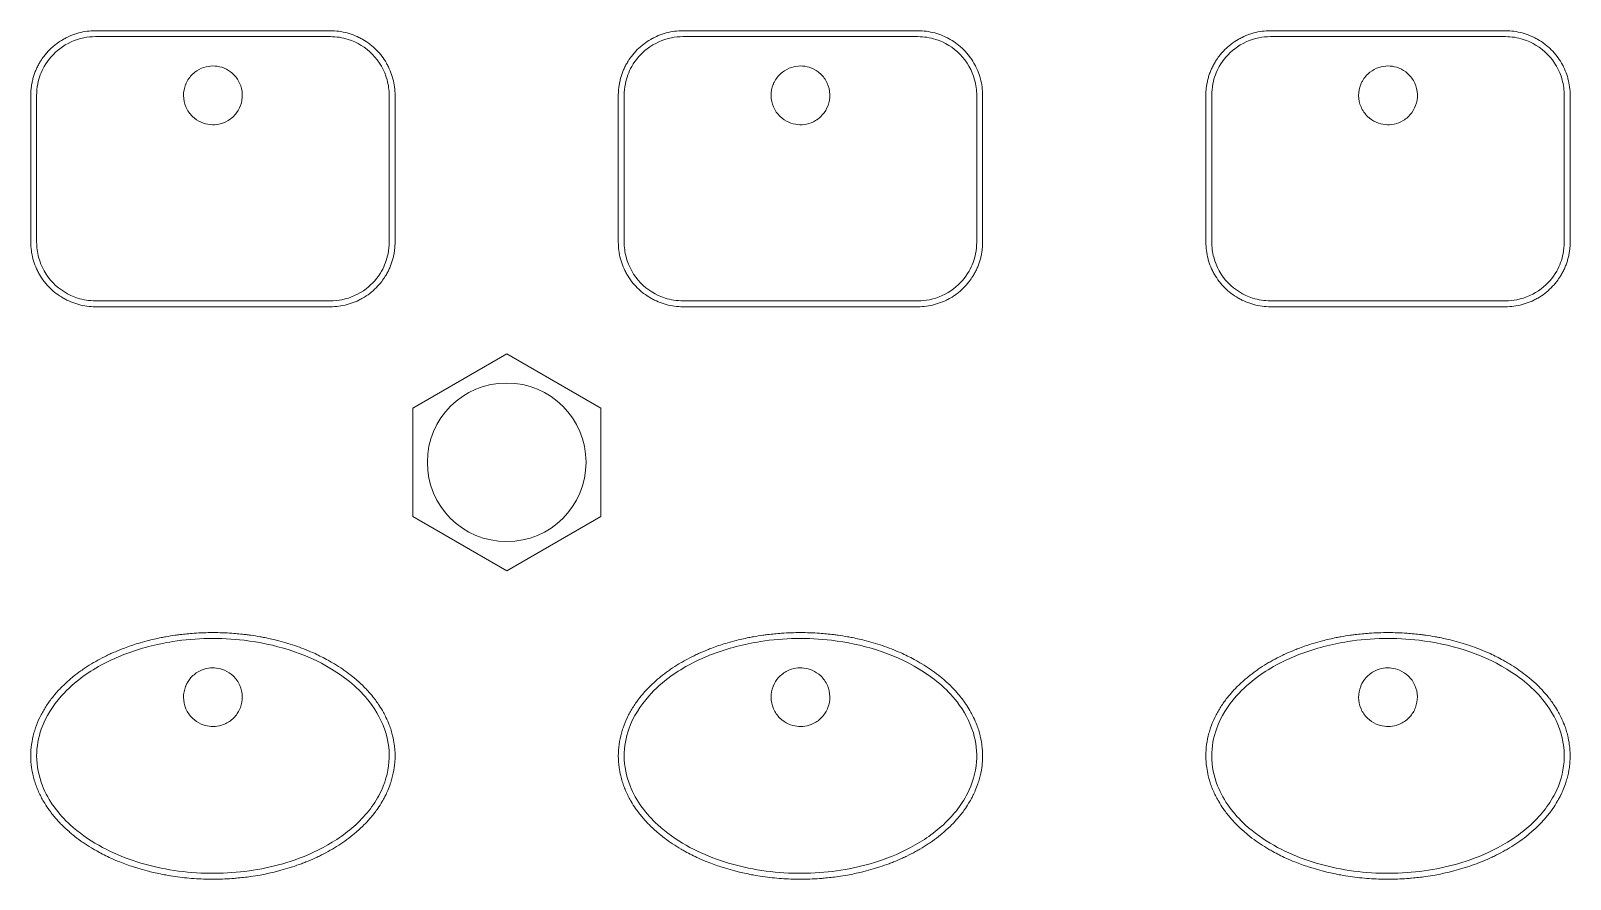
# Model space of a CAD drawing. Header units: millimetres. Extents: x 20 to 1660, y 4 to 1168.
# Drawn here: x 496.2 to 548.6, y 538.2 to 567.1 of the extents above; entities that cross this region are included whole.
import ezdxf

# ---------------------------------------------------------------- set-up
doc = ezdxf.new("R2010")
doc.units = ezdxf.units.MM
doc.header["$LTSCALE"] = 4
doc.layers.add('Visible Edges(A H Standard)', color=7, linetype='Continuous', lineweight=18)

msp = doc.modelspace()

# ---------------------------------------------------------------- linework, layer by layer
at = {"layer": 'Visible Edges(A H Standard)'}
for p, q in [((498.376, 567.055), (506.376, 567.055)), ((518.376, 567.055), (526.376, 567.055)), ((538.376, 567.055), (546.376, 567.055)), ((496.176, 559.855), (496.176, 564.855)), ((508.576, 564.855), (508.576, 559.855)), ((516.176, 559.855), (516.176, 564.855)), ((528.576, 564.855), (528.576, 559.855)), ((536.176, 559.855), (536.176, 564.855)), ((548.576, 564.855), (548.576, 559.855)), ((506.376, 557.655), (498.376, 557.655)), ((526.376, 557.655), (518.376, 557.655)), ((546.376, 557.655), (538.376, 557.655)), ((512.376, 556.05), (509.176, 554.202)), ((515.576, 554.202), (512.376, 556.05)), ((509.176, 554.202), (509.176, 550.507)), ((515.576, 550.507), (515.576, 554.202)), ((509.176, 550.507), (512.376, 548.659)), ((512.376, 548.659), (515.576, 550.507))]:
    msp.add_line(p, q, dxfattribs=at)
msp.add_circle((512.376, 552.355), 2.7, dxfattribs=at)
for points, knots in [([(496.176, 564.855), (496.176, 564.902), (496.179, 564.998), (496.191, 565.117), (496.209, 565.236), (496.228, 565.331), (496.257, 565.448), (496.285, 565.54), (496.325, 565.652), (496.362, 565.741), (496.413, 565.85), (496.459, 565.935), (496.533, 566.059), (496.615, 566.177), (496.753, 566.344), (496.889, 566.481), (497.076, 566.633), (497.236, 566.74), (497.449, 566.853), (497.626, 566.926), (497.855, 566.996), (498.09, 567.042), (498.281, 567.055), (498.376, 567.055)], [-0.234733, -0.234733, -0.234733, -0.234733, -0.2249525, -0.2151719, -0.2102817, -0.2005011, -0.1956109, -0.1858303, -0.18094, -0.1711595, -0.1662692, -0.1564887, -0.1515984, -0.1369276, -0.1271471, -0.107586, -0.0978054, -0.0782443, -0.0684638, -0.0489027, -0.0391222, -0.0195611, 0, 0, 0, 0]), ([(506.376, 567.055), (506.472, 567.055), (506.663, 567.042), (506.899, 566.995), (507.129, 566.926), (507.306, 566.852), (507.518, 566.739), (507.678, 566.632), (507.865, 566.48), (508.002, 566.342), (508.155, 566.156), (508.261, 565.995), (508.374, 565.783), (508.448, 565.606), (508.517, 565.377), (508.564, 565.141), (508.576, 564.95), (508.576, 564.855)], [-0.2348707, -0.2348707, -0.2348707, -0.2348707, -0.2152981, -0.1957255, -0.1859393, -0.1663667, -0.1565804, -0.1370079, -0.1272216, -0.1076491, -0.0978628, -0.0782902, -0.0685039, -0.0489314, -0.0391451, -0.0195726, 0, 0, 0, 0]), ([(516.176, 564.855), (516.176, 564.902), (516.179, 564.998), (516.191, 565.117), (516.209, 565.236), (516.228, 565.331), (516.257, 565.448), (516.285, 565.54), (516.325, 565.652), (516.362, 565.741), (516.413, 565.85), (516.459, 565.935), (516.533, 566.059), (516.615, 566.177), (516.753, 566.344), (516.889, 566.481), (517.076, 566.633), (517.236, 566.74), (517.449, 566.853), (517.626, 566.926), (517.855, 566.996), (518.09, 567.042), (518.281, 567.055), (518.376, 567.055)], [-0.234733, -0.234733, -0.234733, -0.234733, -0.2249525, -0.2151719, -0.2102817, -0.2005011, -0.1956109, -0.1858303, -0.18094, -0.1711595, -0.1662692, -0.1564887, -0.1515984, -0.1369276, -0.1271471, -0.107586, -0.0978054, -0.0782443, -0.0684638, -0.0489027, -0.0391222, -0.0195611, 0, 0, 0, 0]), ([(526.376, 567.055), (526.472, 567.055), (526.663, 567.042), (526.899, 566.995), (527.129, 566.926), (527.306, 566.852), (527.518, 566.739), (527.678, 566.632), (527.865, 566.48), (528.002, 566.342), (528.155, 566.156), (528.261, 565.995), (528.374, 565.783), (528.448, 565.606), (528.517, 565.377), (528.564, 565.141), (528.576, 564.95), (528.576, 564.855)], [-0.2348707, -0.2348707, -0.2348707, -0.2348707, -0.2152981, -0.1957255, -0.1859393, -0.1663667, -0.1565804, -0.1370079, -0.1272216, -0.1076491, -0.0978628, -0.0782902, -0.0685039, -0.0489314, -0.0391451, -0.0195726, 0, 0, 0, 0]), ([(536.176, 564.855), (536.176, 564.902), (536.179, 564.998), (536.191, 565.117), (536.209, 565.236), (536.228, 565.331), (536.257, 565.448), (536.285, 565.54), (536.325, 565.652), (536.362, 565.741), (536.413, 565.85), (536.459, 565.935), (536.533, 566.059), (536.615, 566.177), (536.753, 566.344), (536.889, 566.481), (537.076, 566.633), (537.236, 566.74), (537.449, 566.853), (537.626, 566.926), (537.855, 566.996), (538.09, 567.042), (538.281, 567.055), (538.376, 567.055)], [-0.234733, -0.234733, -0.234733, -0.234733, -0.2249525, -0.2151719, -0.2102817, -0.2005011, -0.1956109, -0.1858303, -0.18094, -0.1711595, -0.1662692, -0.1564887, -0.1515984, -0.1369276, -0.1271471, -0.107586, -0.0978054, -0.0782443, -0.0684638, -0.0489027, -0.0391222, -0.0195611, 0, 0, 0, 0]), ([(546.376, 567.055), (546.472, 567.055), (546.663, 567.042), (546.899, 566.995), (547.129, 566.926), (547.306, 566.852), (547.518, 566.739), (547.678, 566.632), (547.865, 566.48), (548.002, 566.342), (548.155, 566.156), (548.261, 565.995), (548.374, 565.783), (548.448, 565.606), (548.517, 565.377), (548.564, 565.141), (548.576, 564.95), (548.576, 564.855)], [-0.2348707, -0.2348707, -0.2348707, -0.2348707, -0.2152981, -0.1957255, -0.1859393, -0.1663667, -0.1565804, -0.1370079, -0.1272216, -0.1076491, -0.0978628, -0.0782902, -0.0685039, -0.0489314, -0.0391451, -0.0195726, 0, 0, 0, 0]), ([(498.376, 566.855), (498.244, 566.855), (498.111, 566.841), (497.685, 566.755), (497.401, 566.627), (496.946, 566.278), (496.766, 566.071), (496.53, 565.653), (496.457, 565.454), (496.389, 565.117), (496.376, 564.985), (496.376, 564.855)], [0, 0, 0, 0, 0.0299312, 0.0299312, 0.0979298, 0.0979298, 0.1580428, 0.1580428, 0.2052368, 0.2052368, 0.234733, 0.234733, 0.234733, 0.234733]), ([(506.376, 566.855), (505.048, 566.855), (503.712, 566.855), (501.04, 566.855), (499.705, 566.855), (498.376, 566.855)], [0, 0, 0, 0, 0.4, 0.4, 0.8, 0.8, 0.8, 0.8]), ([(508.376, 564.855), (508.376, 565.033), (508.352, 565.213), (508.216, 565.708), (508.044, 566.01), (507.577, 566.487), (507.289, 566.664), (506.785, 566.823), (506.579, 566.855), (506.376, 566.855)], [0, 0, 0, 0, 0.0402989, 0.0402989, 0.1156852, 0.1156852, 0.1890301, 0.1890301, 0.2348707, 0.2348707, 0.2348707, 0.2348707]), ([(518.376, 566.855), (518.244, 566.855), (518.111, 566.841), (517.685, 566.755), (517.401, 566.627), (516.946, 566.278), (516.766, 566.071), (516.53, 565.653), (516.457, 565.454), (516.389, 565.117), (516.376, 564.985), (516.376, 564.855)], [0, 0, 0, 0, 0.0299312, 0.0299312, 0.0979298, 0.0979298, 0.1580428, 0.1580428, 0.2052368, 0.2052368, 0.234733, 0.234733, 0.234733, 0.234733]), ([(526.376, 566.855), (525.048, 566.855), (523.712, 566.855), (521.04, 566.855), (519.705, 566.855), (518.376, 566.855)], [0, 0, 0, 0, 0.4, 0.4, 0.8, 0.8, 0.8, 0.8]), ([(528.376, 564.855), (528.376, 565.033), (528.352, 565.213), (528.216, 565.708), (528.044, 566.01), (527.577, 566.487), (527.289, 566.664), (526.785, 566.823), (526.579, 566.855), (526.376, 566.855)], [0, 0, 0, 0, 0.0402989, 0.0402989, 0.1156852, 0.1156852, 0.1890301, 0.1890301, 0.2348707, 0.2348707, 0.2348707, 0.2348707]), ([(538.376, 566.855), (538.244, 566.855), (538.111, 566.841), (537.685, 566.755), (537.401, 566.627), (536.946, 566.278), (536.766, 566.071), (536.53, 565.653), (536.457, 565.454), (536.389, 565.117), (536.376, 564.985), (536.376, 564.855)], [0, 0, 0, 0, 0.0299312, 0.0299312, 0.0979298, 0.0979298, 0.1580428, 0.1580428, 0.2052368, 0.2052368, 0.234733, 0.234733, 0.234733, 0.234733]), ([(546.376, 566.855), (545.048, 566.855), (543.712, 566.855), (541.04, 566.855), (539.705, 566.855), (538.376, 566.855)], [0, 0, 0, 0, 0.4, 0.4, 0.8, 0.8, 0.8, 0.8]), ([(548.376, 564.855), (548.376, 565.033), (548.352, 565.213), (548.216, 565.708), (548.044, 566.01), (547.577, 566.487), (547.289, 566.664), (546.785, 566.823), (546.579, 566.855), (546.376, 566.855)], [0, 0, 0, 0, 0.0402989, 0.0402989, 0.1156852, 0.1156852, 0.1890301, 0.1890301, 0.2348707, 0.2348707, 0.2348707, 0.2348707]), ([(501.453, 565.238), (501.467, 565.273), (501.484, 565.307), (501.567, 565.457), (501.655, 565.56), (501.853, 565.715), (501.959, 565.771), (502.169, 565.838), (502.271, 565.854), (502.476, 565.855), (502.577, 565.84), (502.784, 565.775), (502.887, 565.722), (503.085, 565.573), (503.173, 565.473), (503.307, 565.244), (503.35, 565.117), (503.385, 564.857), (503.377, 564.726), (503.312, 564.479), (503.257, 564.364), (503.104, 564.156), (503.005, 564.065), (502.795, 563.94), (502.691, 563.899), (502.483, 563.855), (502.382, 563.849), (502.177, 563.869), (502.075, 563.895), (501.868, 563.985), (501.767, 564.053), (501.586, 564.228), (501.51, 564.338), (501.405, 564.582), (501.377, 564.713), (501.375, 564.975), (501.399, 565.103), (501.446, 565.222), (501.448, 565.227), (501.451, 565.232), (501.453, 565.238)], [-0.6295153, -0.6295153, -0.6295153, -0.6295153, -0.6180081, -0.6180081, -0.5778644, -0.5778644, -0.5423324, -0.5423324, -0.5115161, -0.5115161, -0.481014, -0.481014, -0.4464026, -0.4464026, -0.4066056, -0.4066056, -0.3666326, -0.3666326, -0.3275911, -0.3275911, -0.2897114, -0.2897114, -0.2498491, -0.2498491, -0.2164368, -0.2164368, -0.1861647, -0.1861647, -0.1546435, -0.1546435, -0.118512, -0.118512, -0.0787166, -0.0787166, -0.0387374, -0.0387374, 0, 0, 0, 0.0016473, 0.0016473, 0.0016473, 0.0016473]), ([(521.453, 565.238), (521.467, 565.273), (521.484, 565.307), (521.567, 565.457), (521.655, 565.56), (521.853, 565.715), (521.959, 565.771), (522.169, 565.838), (522.271, 565.854), (522.476, 565.855), (522.577, 565.84), (522.784, 565.775), (522.887, 565.722), (523.085, 565.573), (523.173, 565.473), (523.307, 565.244), (523.35, 565.117), (523.385, 564.857), (523.377, 564.726), (523.312, 564.479), (523.257, 564.364), (523.104, 564.156), (523.005, 564.065), (522.795, 563.94), (522.691, 563.899), (522.483, 563.855), (522.382, 563.849), (522.177, 563.869), (522.075, 563.895), (521.868, 563.985), (521.767, 564.053), (521.586, 564.228), (521.51, 564.338), (521.405, 564.582), (521.377, 564.713), (521.375, 564.975), (521.399, 565.103), (521.446, 565.222), (521.448, 565.227), (521.451, 565.232), (521.453, 565.238)], [-0.6295153, -0.6295153, -0.6295153, -0.6295153, -0.6180081, -0.6180081, -0.5778644, -0.5778644, -0.5423324, -0.5423324, -0.5115161, -0.5115161, -0.481014, -0.481014, -0.4464026, -0.4464026, -0.4066056, -0.4066056, -0.3666326, -0.3666326, -0.3275911, -0.3275911, -0.2897114, -0.2897114, -0.2498491, -0.2498491, -0.2164368, -0.2164368, -0.1861647, -0.1861647, -0.1546435, -0.1546435, -0.118512, -0.118512, -0.0787166, -0.0787166, -0.0387374, -0.0387374, 0, 0, 0, 0.0016473, 0.0016473, 0.0016473, 0.0016473]), ([(541.453, 565.238), (541.467, 565.273), (541.484, 565.307), (541.567, 565.457), (541.655, 565.56), (541.853, 565.715), (541.959, 565.771), (542.169, 565.838), (542.271, 565.854), (542.476, 565.855), (542.577, 565.84), (542.784, 565.775), (542.887, 565.722), (543.085, 565.573), (543.173, 565.473), (543.307, 565.244), (543.35, 565.117), (543.385, 564.857), (543.377, 564.726), (543.312, 564.479), (543.257, 564.364), (543.104, 564.156), (543.005, 564.065), (542.795, 563.94), (542.691, 563.899), (542.483, 563.855), (542.382, 563.849), (542.177, 563.869), (542.075, 563.895), (541.868, 563.985), (541.767, 564.053), (541.586, 564.228), (541.51, 564.338), (541.405, 564.582), (541.377, 564.713), (541.375, 564.975), (541.399, 565.103), (541.446, 565.222), (541.448, 565.227), (541.451, 565.232), (541.453, 565.238)], [-0.6295153, -0.6295153, -0.6295153, -0.6295153, -0.6180081, -0.6180081, -0.5778644, -0.5778644, -0.5423324, -0.5423324, -0.5115161, -0.5115161, -0.481014, -0.481014, -0.4464026, -0.4464026, -0.4066056, -0.4066056, -0.3666326, -0.3666326, -0.3275911, -0.3275911, -0.2897114, -0.2897114, -0.2498491, -0.2498491, -0.2164368, -0.2164368, -0.1861647, -0.1861647, -0.1546435, -0.1546435, -0.118512, -0.118512, -0.0787166, -0.0787166, -0.0387374, -0.0387374, 0, 0, 0, 0.0016473, 0.0016473, 0.0016473, 0.0016473]), ([(496.376, 564.855), (496.376, 564.439), (496.376, 564.023), (496.376, 563.189), (496.376, 562.772), (496.376, 562.355), (496.376, 561.937), (496.376, 561.52), (496.376, 560.686), (496.376, 560.27), (496.376, 559.855)], [0, 0, 0, 0, 0.125, 0.125, 0.25, 0.25, 0.25, 0.375, 0.375, 0.5, 0.5, 0.5, 0.5]), ([(508.376, 559.855), (508.376, 560.685), (508.376, 561.52), (508.376, 563.189), (508.376, 564.024), (508.376, 564.855)], [0, 0, 0, 0, 0.25, 0.25, 0.5, 0.5, 0.5, 0.5]), ([(516.376, 564.855), (516.376, 564.439), (516.376, 564.023), (516.376, 563.189), (516.376, 562.772), (516.376, 562.355), (516.376, 561.937), (516.376, 561.52), (516.376, 560.686), (516.376, 560.27), (516.376, 559.855)], [0, 0, 0, 0, 0.125, 0.125, 0.25, 0.25, 0.25, 0.375, 0.375, 0.5, 0.5, 0.5, 0.5]), ([(528.376, 559.855), (528.376, 560.685), (528.376, 561.52), (528.376, 563.189), (528.376, 564.024), (528.376, 564.855)], [0, 0, 0, 0, 0.25, 0.25, 0.5, 0.5, 0.5, 0.5]), ([(536.376, 564.855), (536.376, 564.439), (536.376, 564.023), (536.376, 563.189), (536.376, 562.772), (536.376, 562.355), (536.376, 561.937), (536.376, 561.52), (536.376, 560.686), (536.376, 560.27), (536.376, 559.855)], [0, 0, 0, 0, 0.125, 0.125, 0.25, 0.25, 0.25, 0.375, 0.375, 0.5, 0.5, 0.5, 0.5]), ([(548.376, 559.855), (548.376, 560.685), (548.376, 561.52), (548.376, 563.189), (548.376, 564.024), (548.376, 564.855)], [0, 0, 0, 0, 0.25, 0.25, 0.5, 0.5, 0.5, 0.5]), ([(498.376, 557.655), (498.281, 557.655), (498.089, 557.667), (497.853, 557.714), (497.624, 557.783), (497.447, 557.857), (497.235, 557.97), (497.075, 558.077), (496.888, 558.229), (496.751, 558.367), (496.598, 558.553), (496.491, 558.714), (496.378, 558.926), (496.305, 559.103), (496.235, 559.332), (496.189, 559.568), (496.176, 559.759), (496.176, 559.855)], [-0.2348591, -0.2348591, -0.2348591, -0.2348591, -0.2152875, -0.195716, -0.1859302, -0.1663586, -0.1565728, -0.1370012, -0.1272154, -0.1076438, -0.097858, -0.0782864, -0.0685006, -0.048929, -0.0391432, -0.0195716, 0, 0, 0, 0]), ([(496.376, 559.855), (496.376, 559.682), (496.399, 559.508), (496.529, 559.017), (496.699, 558.713), (497.164, 558.229), (497.455, 558.049), (497.964, 557.887), (498.171, 557.855), (498.376, 557.855)], [0, 0, 0, 0, 0.038911, 0.038911, 0.1144705, 0.1144705, 0.1885558, 0.1885558, 0.2348591, 0.2348591, 0.2348591, 0.2348591]), ([(506.376, 557.855), (506.507, 557.855), (506.638, 557.867), (507.063, 557.952), (507.348, 558.08), (507.805, 558.429), (507.985, 558.635), (508.222, 559.054), (508.296, 559.254), (508.363, 559.591), (508.376, 559.724), (508.376, 559.855)], [0, 0, 0, 0, 0.0294901, 0.0294901, 0.0976868, 0.0976868, 0.1578544, 0.1578544, 0.2051704, 0.2051704, 0.2347429, 0.2347429, 0.2347429, 0.2347429]), ([(508.576, 559.855), (508.576, 559.807), (508.573, 559.711), (508.562, 559.592), (508.544, 559.473), (508.525, 559.378), (508.496, 559.261), (508.468, 559.169), (508.428, 559.057), (508.391, 558.968), (508.339, 558.859), (508.294, 558.774), (508.22, 558.65), (508.137, 558.532), (508, 558.365), (507.864, 558.228), (507.677, 558.076), (507.516, 557.969), (507.304, 557.856), (507.127, 557.783), (506.898, 557.713), (506.663, 557.667), (506.472, 557.655), (506.376, 557.655)], [-0.2347429, -0.2347429, -0.2347429, -0.2347429, -0.224962, -0.215181, -0.2102905, -0.2005096, -0.1956191, -0.1858381, -0.1809477, -0.1711667, -0.1662762, -0.1564953, -0.1516048, -0.1369334, -0.1271524, -0.1075905, -0.0978096, -0.0782476, -0.0684667, -0.0489048, -0.0391238, -0.0195619, 0, 0, 0, 0]), ([(518.376, 557.655), (518.281, 557.655), (518.089, 557.667), (517.853, 557.714), (517.624, 557.783), (517.447, 557.857), (517.235, 557.97), (517.075, 558.077), (516.888, 558.229), (516.751, 558.367), (516.598, 558.553), (516.491, 558.714), (516.378, 558.926), (516.305, 559.103), (516.235, 559.332), (516.189, 559.568), (516.176, 559.759), (516.176, 559.855)], [-0.2348591, -0.2348591, -0.2348591, -0.2348591, -0.2152875, -0.195716, -0.1859302, -0.1663586, -0.1565728, -0.1370012, -0.1272154, -0.1076438, -0.097858, -0.0782864, -0.0685006, -0.048929, -0.0391432, -0.0195716, 0, 0, 0, 0]), ([(516.376, 559.855), (516.376, 559.682), (516.399, 559.508), (516.529, 559.017), (516.699, 558.713), (517.164, 558.229), (517.455, 558.049), (517.964, 557.887), (518.171, 557.855), (518.376, 557.855)], [0, 0, 0, 0, 0.038911, 0.038911, 0.1144705, 0.1144705, 0.1885558, 0.1885558, 0.2348591, 0.2348591, 0.2348591, 0.2348591]), ([(526.376, 557.855), (526.507, 557.855), (526.638, 557.867), (527.063, 557.952), (527.348, 558.08), (527.805, 558.429), (527.985, 558.635), (528.222, 559.054), (528.296, 559.254), (528.363, 559.591), (528.376, 559.724), (528.376, 559.855)], [0, 0, 0, 0, 0.0294901, 0.0294901, 0.0976868, 0.0976868, 0.1578544, 0.1578544, 0.2051704, 0.2051704, 0.2347429, 0.2347429, 0.2347429, 0.2347429]), ([(528.576, 559.855), (528.576, 559.807), (528.573, 559.711), (528.562, 559.592), (528.544, 559.473), (528.525, 559.378), (528.496, 559.261), (528.468, 559.169), (528.428, 559.057), (528.391, 558.968), (528.339, 558.859), (528.294, 558.774), (528.22, 558.65), (528.137, 558.532), (528, 558.365), (527.864, 558.228), (527.677, 558.076), (527.516, 557.969), (527.304, 557.856), (527.127, 557.783), (526.898, 557.713), (526.663, 557.667), (526.472, 557.655), (526.376, 557.655)], [-0.2347429, -0.2347429, -0.2347429, -0.2347429, -0.224962, -0.215181, -0.2102905, -0.2005096, -0.1956191, -0.1858381, -0.1809477, -0.1711667, -0.1662762, -0.1564953, -0.1516048, -0.1369334, -0.1271524, -0.1075905, -0.0978096, -0.0782476, -0.0684667, -0.0489048, -0.0391238, -0.0195619, 0, 0, 0, 0]), ([(538.376, 557.655), (538.281, 557.655), (538.089, 557.667), (537.853, 557.714), (537.624, 557.783), (537.447, 557.857), (537.235, 557.97), (537.075, 558.077), (536.888, 558.229), (536.751, 558.367), (536.598, 558.553), (536.491, 558.714), (536.378, 558.926), (536.305, 559.103), (536.235, 559.332), (536.189, 559.568), (536.176, 559.759), (536.176, 559.855)], [-0.2348591, -0.2348591, -0.2348591, -0.2348591, -0.2152875, -0.195716, -0.1859302, -0.1663586, -0.1565728, -0.1370012, -0.1272154, -0.1076438, -0.097858, -0.0782864, -0.0685006, -0.048929, -0.0391432, -0.0195716, 0, 0, 0, 0]), ([(536.376, 559.855), (536.376, 559.682), (536.399, 559.508), (536.529, 559.017), (536.699, 558.713), (537.164, 558.229), (537.455, 558.049), (537.964, 557.887), (538.171, 557.855), (538.376, 557.855)], [0, 0, 0, 0, 0.038911, 0.038911, 0.1144705, 0.1144705, 0.1885558, 0.1885558, 0.2348591, 0.2348591, 0.2348591, 0.2348591]), ([(546.376, 557.855), (546.507, 557.855), (546.638, 557.867), (547.063, 557.952), (547.348, 558.08), (547.805, 558.429), (547.985, 558.635), (548.222, 559.054), (548.296, 559.254), (548.363, 559.591), (548.376, 559.724), (548.376, 559.855)], [0, 0, 0, 0, 0.0294901, 0.0294901, 0.0976868, 0.0976868, 0.1578544, 0.1578544, 0.2051704, 0.2051704, 0.2347429, 0.2347429, 0.2347429, 0.2347429]), ([(548.576, 559.855), (548.576, 559.807), (548.573, 559.711), (548.562, 559.592), (548.544, 559.473), (548.525, 559.378), (548.496, 559.261), (548.468, 559.169), (548.428, 559.057), (548.391, 558.968), (548.339, 558.859), (548.294, 558.774), (548.22, 558.65), (548.137, 558.532), (548, 558.365), (547.864, 558.228), (547.677, 558.076), (547.516, 557.969), (547.304, 557.856), (547.127, 557.783), (546.898, 557.713), (546.663, 557.667), (546.472, 557.655), (546.376, 557.655)], [-0.2347429, -0.2347429, -0.2347429, -0.2347429, -0.224962, -0.215181, -0.2102905, -0.2005096, -0.1956191, -0.1858381, -0.1809477, -0.1711667, -0.1662762, -0.1564953, -0.1516048, -0.1369334, -0.1271524, -0.1075905, -0.0978096, -0.0782476, -0.0684667, -0.0489048, -0.0391238, -0.0195619, 0, 0, 0, 0]), ([(498.376, 557.855), (499.705, 557.855), (501.04, 557.855), (503.712, 557.855), (505.048, 557.855), (506.376, 557.855)], [0, 0, 0, 0, 0.4, 0.4, 0.8, 0.8, 0.8, 0.8]), ([(518.376, 557.855), (519.705, 557.855), (521.04, 557.855), (523.712, 557.855), (525.048, 557.855), (526.376, 557.855)], [0, 0, 0, 0, 0.4, 0.4, 0.8, 0.8, 0.8, 0.8]), ([(538.376, 557.855), (539.705, 557.855), (541.04, 557.855), (543.712, 557.855), (545.048, 557.855), (546.376, 557.855)], [0, 0, 0, 0, 0.4, 0.4, 0.8, 0.8, 0.8, 0.8]), ([(496.176, 542.355), (496.176, 542.486), (496.195, 542.748), (496.261, 543.068), (496.356, 543.375), (496.453, 543.609), (496.597, 543.887), (496.728, 544.097), (496.889, 544.318), (497.004, 544.458), (497.122, 544.59), (497.203, 544.675), (497.327, 544.799), (497.456, 544.917), (497.655, 545.084), (497.838, 545.223), (498.072, 545.384), (498.263, 545.504), (498.507, 545.642), (498.704, 545.744), (498.955, 545.862), (499.157, 545.948), (499.463, 546.067), (499.774, 546.172), (500.193, 546.29), (500.51, 546.363), (500.828, 546.423), (501.04, 546.457), (501.36, 546.5), (501.681, 546.531), (502.164, 546.557), (502.594, 546.557), (503.077, 546.531), (503.397, 546.5), (503.716, 546.457), (503.929, 546.423), (504.247, 546.363), (504.565, 546.291), (505.036, 546.158), (505.449, 546.014), (505.903, 545.818), (506.2, 545.668), (506.49, 545.503), (506.68, 545.385), (506.914, 545.224), (507.097, 545.086), (507.319, 544.9), (507.489, 544.74), (507.671, 544.548), (507.787, 544.413), (507.898, 544.271), (507.969, 544.174), (508.072, 544.022), (508.168, 543.863), (508.283, 543.641), (508.359, 543.467), (508.424, 543.287), (508.462, 543.164), (508.511, 542.976), (508.547, 542.783), (508.578, 542.489), (508.579, 542.225), (508.545, 541.899), (508.491, 541.643), (508.411, 541.381), (508.353, 541.232), (508.303, 541.116), (508.276, 541.059), (508.235, 540.974), (508.191, 540.892), (508.107, 540.744), (508.008, 540.589), (507.847, 540.367), (507.693, 540.184), (507.49, 539.97), (507.319, 539.81), (507.098, 539.624), (506.916, 539.486), (506.682, 539.326), (506.491, 539.207), (506.247, 539.068), (506.049, 538.965), (505.798, 538.847), (505.595, 538.761), (505.34, 538.662), (505.135, 538.59), (504.876, 538.508), (504.667, 538.449), (504.351, 538.369), (504.033, 538.303), (503.607, 538.234), (503.286, 538.198), (502.966, 538.172), (502.752, 538.161), (502.43, 538.153), (502.107, 538.155), (501.624, 538.181), (501.196, 538.226), (500.717, 538.304), (500.401, 538.37), (500.086, 538.449), (499.876, 538.508), (499.564, 538.606), (499.255, 538.718), (498.849, 538.892), (498.552, 539.041), (498.262, 539.206), (498.071, 539.325), (497.837, 539.486), (497.654, 539.625), (497.433, 539.811), (497.263, 539.97), (497.059, 540.185), (496.905, 540.369), (496.744, 540.59), (496.645, 540.744), (496.553, 540.905), (496.496, 541.016), (496.431, 541.158), (496.382, 541.274), (496.328, 541.425), (496.29, 541.548), (496.242, 541.737), (496.193, 541.993), (496.176, 542.223), (496.176, 542.355)], [-2.72421, -2.72421, -2.72421, -2.72421, -2.695832, -2.667455, -2.653267, -2.624889, -2.610701, -2.582324, -2.568135, -2.546852, -2.539758, -2.525569, -2.518475, -2.497192, -2.483004, -2.454626, -2.440438, -2.412061, -2.397872, -2.369495, -2.355306, -2.326929, -2.31274, -2.270175, -2.241797, -2.199232, -2.185043, -2.156666, -2.142477, -2.099912, -2.071534, -2.01478, -1.986403, -1.943837, -1.929648, -1.901271, -1.887083, -1.844517, -1.81614, -1.759385, -1.731008, -1.688442, -1.674254, -1.645877, -1.631688, -1.603311, -1.589122, -1.560745, -1.546556, -1.525274, -1.518179, -1.503991, -1.496896, -1.475614, -1.461425, -1.440142, -1.433048, -1.418859, -1.411765, -1.390482, -1.376293, -1.347916, -1.333728, -1.30535, -1.291162, -1.273426, -1.269879, -1.262785, -1.259238, -1.248596, -1.241502, -1.220219, -1.20603, -1.177653, -1.163465, -1.135087, -1.120899, -1.092522, -1.078333, -1.049956, -1.035767, -1.00739, -0.993201, -0.964824, -0.950636, -0.922258, -0.90807, -0.879693, -0.865504, -0.822938, -0.794561, -0.751995, -0.737807, -0.70943, -0.695241, -0.652675, -0.624298, -0.567544, -0.539166, -0.496601, -0.482412, -0.454035, -0.439846, -0.397281, -0.368903, -0.326338, -0.312149, -0.283772, -0.269583, -0.241206, -0.227017, -0.19864, -0.184452, -0.156075, -0.141886, -0.120603, -0.113509, -0.09932, -0.092226, -0.078037, -0.070943, -0.056754, -0.04966, -0.028377, 0, 0, 0, 0]), ([(516.176, 542.355), (516.176, 542.486), (516.195, 542.748), (516.261, 543.068), (516.356, 543.375), (516.453, 543.609), (516.597, 543.887), (516.728, 544.097), (516.889, 544.318), (517.004, 544.458), (517.122, 544.59), (517.203, 544.675), (517.327, 544.799), (517.456, 544.917), (517.655, 545.084), (517.838, 545.223), (518.072, 545.384), (518.263, 545.504), (518.507, 545.642), (518.704, 545.744), (518.955, 545.862), (519.157, 545.948), (519.463, 546.067), (519.774, 546.172), (520.193, 546.29), (520.51, 546.363), (520.828, 546.423), (521.04, 546.457), (521.36, 546.5), (521.681, 546.531), (522.164, 546.557), (522.594, 546.557), (523.077, 546.531), (523.397, 546.5), (523.716, 546.457), (523.929, 546.423), (524.247, 546.363), (524.565, 546.291), (525.036, 546.158), (525.449, 546.014), (525.903, 545.818), (526.2, 545.668), (526.49, 545.503), (526.68, 545.385), (526.914, 545.224), (527.097, 545.086), (527.319, 544.9), (527.489, 544.74), (527.671, 544.548), (527.787, 544.413), (527.898, 544.271), (527.969, 544.174), (528.072, 544.022), (528.168, 543.863), (528.283, 543.641), (528.359, 543.467), (528.424, 543.287), (528.462, 543.164), (528.511, 542.976), (528.547, 542.783), (528.578, 542.489), (528.579, 542.225), (528.545, 541.899), (528.491, 541.643), (528.411, 541.381), (528.353, 541.232), (528.303, 541.116), (528.276, 541.059), (528.235, 540.974), (528.191, 540.892), (528.107, 540.744), (528.008, 540.589), (527.847, 540.367), (527.693, 540.184), (527.49, 539.97), (527.319, 539.81), (527.098, 539.624), (526.916, 539.486), (526.682, 539.326), (526.491, 539.207), (526.247, 539.068), (526.049, 538.965), (525.798, 538.847), (525.595, 538.761), (525.34, 538.662), (525.135, 538.59), (524.876, 538.508), (524.667, 538.449), (524.351, 538.369), (524.033, 538.303), (523.607, 538.234), (523.286, 538.198), (522.966, 538.172), (522.752, 538.161), (522.43, 538.153), (522.107, 538.155), (521.624, 538.181), (521.196, 538.226), (520.717, 538.304), (520.401, 538.37), (520.086, 538.449), (519.876, 538.508), (519.564, 538.606), (519.255, 538.718), (518.849, 538.892), (518.552, 539.041), (518.262, 539.206), (518.071, 539.325), (517.837, 539.486), (517.654, 539.625), (517.433, 539.811), (517.263, 539.97), (517.059, 540.185), (516.905, 540.369), (516.744, 540.59), (516.645, 540.744), (516.553, 540.905), (516.496, 541.016), (516.431, 541.158), (516.382, 541.274), (516.328, 541.425), (516.29, 541.548), (516.242, 541.737), (516.193, 541.993), (516.176, 542.223), (516.176, 542.355)], [-2.72421, -2.72421, -2.72421, -2.72421, -2.695832, -2.667455, -2.653267, -2.624889, -2.610701, -2.582324, -2.568135, -2.546852, -2.539758, -2.525569, -2.518475, -2.497192, -2.483004, -2.454626, -2.440438, -2.412061, -2.397872, -2.369495, -2.355306, -2.326929, -2.31274, -2.270175, -2.241797, -2.199232, -2.185043, -2.156666, -2.142477, -2.099912, -2.071534, -2.01478, -1.986403, -1.943837, -1.929648, -1.901271, -1.887083, -1.844517, -1.81614, -1.759385, -1.731008, -1.688442, -1.674254, -1.645877, -1.631688, -1.603311, -1.589122, -1.560745, -1.546556, -1.525274, -1.518179, -1.503991, -1.496896, -1.475614, -1.461425, -1.440142, -1.433048, -1.418859, -1.411765, -1.390482, -1.376293, -1.347916, -1.333728, -1.30535, -1.291162, -1.273426, -1.269879, -1.262785, -1.259238, -1.248596, -1.241502, -1.220219, -1.20603, -1.177653, -1.163465, -1.135087, -1.120899, -1.092522, -1.078333, -1.049956, -1.035767, -1.00739, -0.993201, -0.964824, -0.950636, -0.922258, -0.90807, -0.879693, -0.865504, -0.822938, -0.794561, -0.751995, -0.737807, -0.70943, -0.695241, -0.652675, -0.624298, -0.567544, -0.539166, -0.496601, -0.482412, -0.454035, -0.439846, -0.397281, -0.368903, -0.326338, -0.312149, -0.283772, -0.269583, -0.241206, -0.227017, -0.19864, -0.184452, -0.156075, -0.141886, -0.120603, -0.113509, -0.09932, -0.092226, -0.078037, -0.070943, -0.056754, -0.04966, -0.028377, 0, 0, 0, 0]), ([(536.176, 542.355), (536.176, 542.486), (536.195, 542.748), (536.261, 543.068), (536.356, 543.375), (536.453, 543.609), (536.597, 543.887), (536.728, 544.097), (536.889, 544.318), (537.004, 544.458), (537.122, 544.59), (537.203, 544.675), (537.327, 544.799), (537.456, 544.917), (537.655, 545.084), (537.838, 545.223), (538.072, 545.384), (538.263, 545.504), (538.507, 545.642), (538.704, 545.744), (538.955, 545.862), (539.157, 545.948), (539.463, 546.067), (539.774, 546.172), (540.193, 546.29), (540.51, 546.363), (540.828, 546.423), (541.04, 546.457), (541.36, 546.5), (541.681, 546.531), (542.164, 546.557), (542.594, 546.557), (543.077, 546.531), (543.397, 546.5), (543.716, 546.457), (543.929, 546.423), (544.247, 546.363), (544.565, 546.291), (545.036, 546.158), (545.449, 546.014), (545.903, 545.818), (546.2, 545.668), (546.49, 545.503), (546.68, 545.385), (546.914, 545.224), (547.097, 545.086), (547.319, 544.9), (547.489, 544.74), (547.671, 544.548), (547.787, 544.413), (547.898, 544.271), (547.969, 544.174), (548.072, 544.022), (548.168, 543.863), (548.283, 543.641), (548.359, 543.467), (548.424, 543.287), (548.462, 543.164), (548.511, 542.976), (548.547, 542.783), (548.578, 542.489), (548.579, 542.225), (548.545, 541.899), (548.491, 541.643), (548.411, 541.381), (548.353, 541.232), (548.303, 541.116), (548.276, 541.059), (548.235, 540.974), (548.191, 540.892), (548.107, 540.744), (548.008, 540.589), (547.847, 540.367), (547.693, 540.184), (547.49, 539.97), (547.319, 539.81), (547.098, 539.624), (546.916, 539.486), (546.682, 539.326), (546.491, 539.207), (546.247, 539.068), (546.049, 538.965), (545.798, 538.847), (545.595, 538.761), (545.34, 538.662), (545.135, 538.59), (544.876, 538.508), (544.667, 538.449), (544.351, 538.369), (544.033, 538.303), (543.607, 538.234), (543.286, 538.198), (542.966, 538.172), (542.752, 538.161), (542.43, 538.153), (542.107, 538.155), (541.624, 538.181), (541.196, 538.226), (540.717, 538.304), (540.401, 538.37), (540.086, 538.449), (539.876, 538.508), (539.564, 538.606), (539.255, 538.718), (538.849, 538.892), (538.552, 539.041), (538.262, 539.206), (538.071, 539.325), (537.837, 539.486), (537.654, 539.625), (537.433, 539.811), (537.263, 539.97), (537.059, 540.185), (536.905, 540.369), (536.744, 540.59), (536.645, 540.744), (536.553, 540.905), (536.496, 541.016), (536.431, 541.158), (536.382, 541.274), (536.328, 541.425), (536.29, 541.548), (536.242, 541.737), (536.193, 541.993), (536.176, 542.223), (536.176, 542.355)], [-2.72421, -2.72421, -2.72421, -2.72421, -2.695832, -2.667455, -2.653267, -2.624889, -2.610701, -2.582324, -2.568135, -2.546852, -2.539758, -2.525569, -2.518475, -2.497192, -2.483004, -2.454626, -2.440438, -2.412061, -2.397872, -2.369495, -2.355306, -2.326929, -2.31274, -2.270175, -2.241797, -2.199232, -2.185043, -2.156666, -2.142477, -2.099912, -2.071534, -2.01478, -1.986403, -1.943837, -1.929648, -1.901271, -1.887083, -1.844517, -1.81614, -1.759385, -1.731008, -1.688442, -1.674254, -1.645877, -1.631688, -1.603311, -1.589122, -1.560745, -1.546556, -1.525274, -1.518179, -1.503991, -1.496896, -1.475614, -1.461425, -1.440142, -1.433048, -1.418859, -1.411765, -1.390482, -1.376293, -1.347916, -1.333728, -1.30535, -1.291162, -1.273426, -1.269879, -1.262785, -1.259238, -1.248596, -1.241502, -1.220219, -1.20603, -1.177653, -1.163465, -1.135087, -1.120899, -1.092522, -1.078333, -1.049956, -1.035767, -1.00739, -0.993201, -0.964824, -0.950636, -0.922258, -0.90807, -0.879693, -0.865504, -0.822938, -0.794561, -0.751995, -0.737807, -0.70943, -0.695241, -0.652675, -0.624298, -0.567544, -0.539166, -0.496601, -0.482412, -0.454035, -0.439846, -0.397281, -0.368903, -0.326338, -0.312149, -0.283772, -0.269583, -0.241206, -0.227017, -0.19864, -0.184452, -0.156075, -0.141886, -0.120603, -0.113509, -0.09932, -0.092226, -0.078037, -0.070943, -0.056754, -0.04966, -0.028377, 0, 0, 0, 0]), ([(496.376, 542.355), (496.376, 542.006), (496.449, 541.652), (496.782, 540.81), (497.128, 540.366), (497.817, 539.733), (498.147, 539.502), (499.152, 538.931), (499.878, 538.682), (501.402, 538.369), (502.22, 538.32), (503.798, 538.434), (504.576, 538.591), (505.754, 539.031), (506.189, 539.243), (506.995, 539.773), (507.37, 540.092), (507.826, 540.669), (507.955, 540.865), (508.227, 541.402), (508.34, 541.776), (508.394, 542.483), (508.354, 542.824), (508.144, 543.527), (507.944, 543.885), (507.346, 544.656), (506.893, 545.023), (505.499, 545.869), (504.467, 546.168), (502.633, 546.388), (501.812, 546.374), (500.46, 546.164), (499.908, 546.023), (498.884, 545.629), (498.407, 545.385), (497.694, 544.869), (497.439, 544.646), (496.93, 544.073), (496.684, 543.692), (496.434, 542.98), (496.376, 542.666), (496.376, 542.355)], [-2.72421, -2.72421, -2.72421, -2.72421, -2.642809, -2.642809, -2.507561, -2.507561, -2.404437, -2.404437, -2.203154, -2.203154, -1.984682, -1.984682, -1.774298, -1.774298, -1.64842, -1.64842, -1.5235, -1.5235, -1.46648, -1.46648, -1.377759, -1.377759, -1.300756, -1.300756, -1.204073, -1.204073, -1.057675, -1.057675, -0.776399, -0.776399, -0.557559, -0.557559, -0.406331, -0.406331, -0.265677, -0.265677, -0.179719, -0.179719, -0.072553, -0.072553, 0, 0, 0, 0]), ([(516.376, 542.355), (516.376, 542.006), (516.449, 541.652), (516.782, 540.81), (517.128, 540.366), (517.817, 539.733), (518.147, 539.502), (519.152, 538.931), (519.878, 538.682), (521.402, 538.369), (522.22, 538.32), (523.798, 538.434), (524.576, 538.591), (525.754, 539.031), (526.189, 539.243), (526.995, 539.773), (527.37, 540.092), (527.826, 540.669), (527.955, 540.865), (528.227, 541.402), (528.34, 541.776), (528.394, 542.483), (528.354, 542.824), (528.144, 543.527), (527.944, 543.885), (527.346, 544.656), (526.893, 545.023), (525.499, 545.869), (524.467, 546.168), (522.633, 546.388), (521.812, 546.374), (520.46, 546.164), (519.908, 546.023), (518.884, 545.629), (518.407, 545.385), (517.694, 544.869), (517.439, 544.646), (516.93, 544.073), (516.684, 543.692), (516.434, 542.98), (516.376, 542.666), (516.376, 542.355)], [-2.72421, -2.72421, -2.72421, -2.72421, -2.642809, -2.642809, -2.507561, -2.507561, -2.404437, -2.404437, -2.203154, -2.203154, -1.984682, -1.984682, -1.774298, -1.774298, -1.64842, -1.64842, -1.5235, -1.5235, -1.46648, -1.46648, -1.377759, -1.377759, -1.300756, -1.300756, -1.204073, -1.204073, -1.057675, -1.057675, -0.776399, -0.776399, -0.557559, -0.557559, -0.406331, -0.406331, -0.265677, -0.265677, -0.179719, -0.179719, -0.072553, -0.072553, 0, 0, 0, 0]), ([(536.376, 542.355), (536.376, 542.006), (536.449, 541.652), (536.782, 540.81), (537.128, 540.366), (537.817, 539.733), (538.147, 539.502), (539.152, 538.931), (539.878, 538.682), (541.402, 538.369), (542.22, 538.32), (543.798, 538.434), (544.576, 538.591), (545.754, 539.031), (546.189, 539.243), (546.995, 539.773), (547.37, 540.092), (547.826, 540.669), (547.955, 540.865), (548.227, 541.402), (548.34, 541.776), (548.394, 542.483), (548.354, 542.824), (548.144, 543.527), (547.944, 543.885), (547.346, 544.656), (546.893, 545.023), (545.499, 545.869), (544.467, 546.168), (542.633, 546.388), (541.812, 546.374), (540.46, 546.164), (539.908, 546.023), (538.884, 545.629), (538.407, 545.385), (537.694, 544.869), (537.439, 544.646), (536.93, 544.073), (536.684, 543.692), (536.434, 542.98), (536.376, 542.666), (536.376, 542.355)], [-2.72421, -2.72421, -2.72421, -2.72421, -2.642809, -2.642809, -2.507561, -2.507561, -2.404437, -2.404437, -2.203154, -2.203154, -1.984682, -1.984682, -1.774298, -1.774298, -1.64842, -1.64842, -1.5235, -1.5235, -1.46648, -1.46648, -1.377759, -1.377759, -1.300756, -1.300756, -1.204073, -1.204073, -1.057675, -1.057675, -0.776399, -0.776399, -0.557559, -0.557559, -0.406331, -0.406331, -0.265677, -0.265677, -0.179719, -0.179719, -0.072553, -0.072553, 0, 0, 0, 0]), ([(501.454, 544.74), (501.496, 544.842), (501.556, 544.937), (501.716, 545.116), (501.82, 545.196), (502.027, 545.297), (502.124, 545.327), (502.314, 545.357), (502.405, 545.358), (502.591, 545.336), (502.684, 545.311), (502.881, 545.226), (502.98, 545.16), (503.162, 544.988), (503.238, 544.878), (503.345, 544.636), (503.374, 544.504), (503.378, 544.244), (503.356, 544.117), (503.266, 543.882), (503.201, 543.776), (503.032, 543.588), (502.927, 543.51), (502.721, 543.41), (502.625, 543.381), (502.435, 543.352), (502.344, 543.351), (502.158, 543.374), (502.064, 543.4), (501.865, 543.487), (501.765, 543.554), (501.585, 543.729), (501.509, 543.839), (501.405, 544.083), (501.377, 544.215), (501.375, 544.475), (501.399, 544.602), (501.446, 544.721), (501.448, 544.727), (501.451, 544.734), (501.454, 544.74)], [-0.6286172, -0.6286172, -0.6286172, -0.6286172, -0.5953389, -0.5953389, -0.5563268, -0.5563268, -0.5260678, -0.5260678, -0.4988114, -0.4988114, -0.4699398, -0.4699398, -0.4344604, -0.4344604, -0.3947121, -0.3947121, -0.3547193, -0.3547193, -0.3163322, -0.3163322, -0.279204, -0.279204, -0.2404487, -0.2404487, -0.2103515, -0.2103515, -0.1830688, -0.1830688, -0.1539707, -0.1539707, -0.1180901, -0.1180901, -0.0783825, -0.0783825, -0.0384242, -0.0384242, 0, 0, 0, 0.0020862, 0.0020862, 0.0020862, 0.0020862]), ([(521.454, 544.74), (521.496, 544.842), (521.556, 544.937), (521.716, 545.116), (521.82, 545.196), (522.027, 545.297), (522.124, 545.327), (522.314, 545.357), (522.405, 545.358), (522.591, 545.336), (522.684, 545.311), (522.881, 545.226), (522.98, 545.16), (523.162, 544.988), (523.238, 544.878), (523.345, 544.636), (523.374, 544.504), (523.378, 544.244), (523.356, 544.117), (523.266, 543.882), (523.201, 543.776), (523.032, 543.588), (522.927, 543.51), (522.721, 543.41), (522.625, 543.381), (522.435, 543.352), (522.344, 543.351), (522.158, 543.374), (522.064, 543.4), (521.865, 543.487), (521.765, 543.554), (521.585, 543.729), (521.509, 543.839), (521.405, 544.083), (521.377, 544.215), (521.375, 544.475), (521.399, 544.602), (521.446, 544.721), (521.448, 544.727), (521.451, 544.734), (521.454, 544.74)], [-0.6286172, -0.6286172, -0.6286172, -0.6286172, -0.5953389, -0.5953389, -0.5563268, -0.5563268, -0.5260678, -0.5260678, -0.4988114, -0.4988114, -0.4699398, -0.4699398, -0.4344604, -0.4344604, -0.3947121, -0.3947121, -0.3547193, -0.3547193, -0.3163322, -0.3163322, -0.279204, -0.279204, -0.2404487, -0.2404487, -0.2103515, -0.2103515, -0.1830688, -0.1830688, -0.1539707, -0.1539707, -0.1180901, -0.1180901, -0.0783825, -0.0783825, -0.0384242, -0.0384242, 0, 0, 0, 0.0020862, 0.0020862, 0.0020862, 0.0020862]), ([(541.454, 544.74), (541.496, 544.842), (541.556, 544.937), (541.716, 545.116), (541.82, 545.196), (542.027, 545.297), (542.124, 545.327), (542.314, 545.357), (542.405, 545.358), (542.591, 545.336), (542.684, 545.311), (542.881, 545.226), (542.98, 545.16), (543.162, 544.988), (543.238, 544.878), (543.345, 544.636), (543.374, 544.504), (543.378, 544.244), (543.356, 544.117), (543.266, 543.882), (543.201, 543.776), (543.032, 543.588), (542.927, 543.51), (542.721, 543.41), (542.625, 543.381), (542.435, 543.352), (542.344, 543.351), (542.158, 543.374), (542.064, 543.4), (541.865, 543.487), (541.765, 543.554), (541.585, 543.729), (541.509, 543.839), (541.405, 544.083), (541.377, 544.215), (541.375, 544.475), (541.399, 544.602), (541.446, 544.721), (541.448, 544.727), (541.451, 544.734), (541.454, 544.74)], [-0.6286172, -0.6286172, -0.6286172, -0.6286172, -0.5953389, -0.5953389, -0.5563268, -0.5563268, -0.5260678, -0.5260678, -0.4988114, -0.4988114, -0.4699398, -0.4699398, -0.4344604, -0.4344604, -0.3947121, -0.3947121, -0.3547193, -0.3547193, -0.3163322, -0.3163322, -0.279204, -0.279204, -0.2404487, -0.2404487, -0.2103515, -0.2103515, -0.1830688, -0.1830688, -0.1539707, -0.1539707, -0.1180901, -0.1180901, -0.0783825, -0.0783825, -0.0384242, -0.0384242, 0, 0, 0, 0.0020862, 0.0020862, 0.0020862, 0.0020862])]:
    msp.add_open_spline(points, degree=3, knots=knots, dxfattribs=at)

doc.saveas('drawing.dxf')
